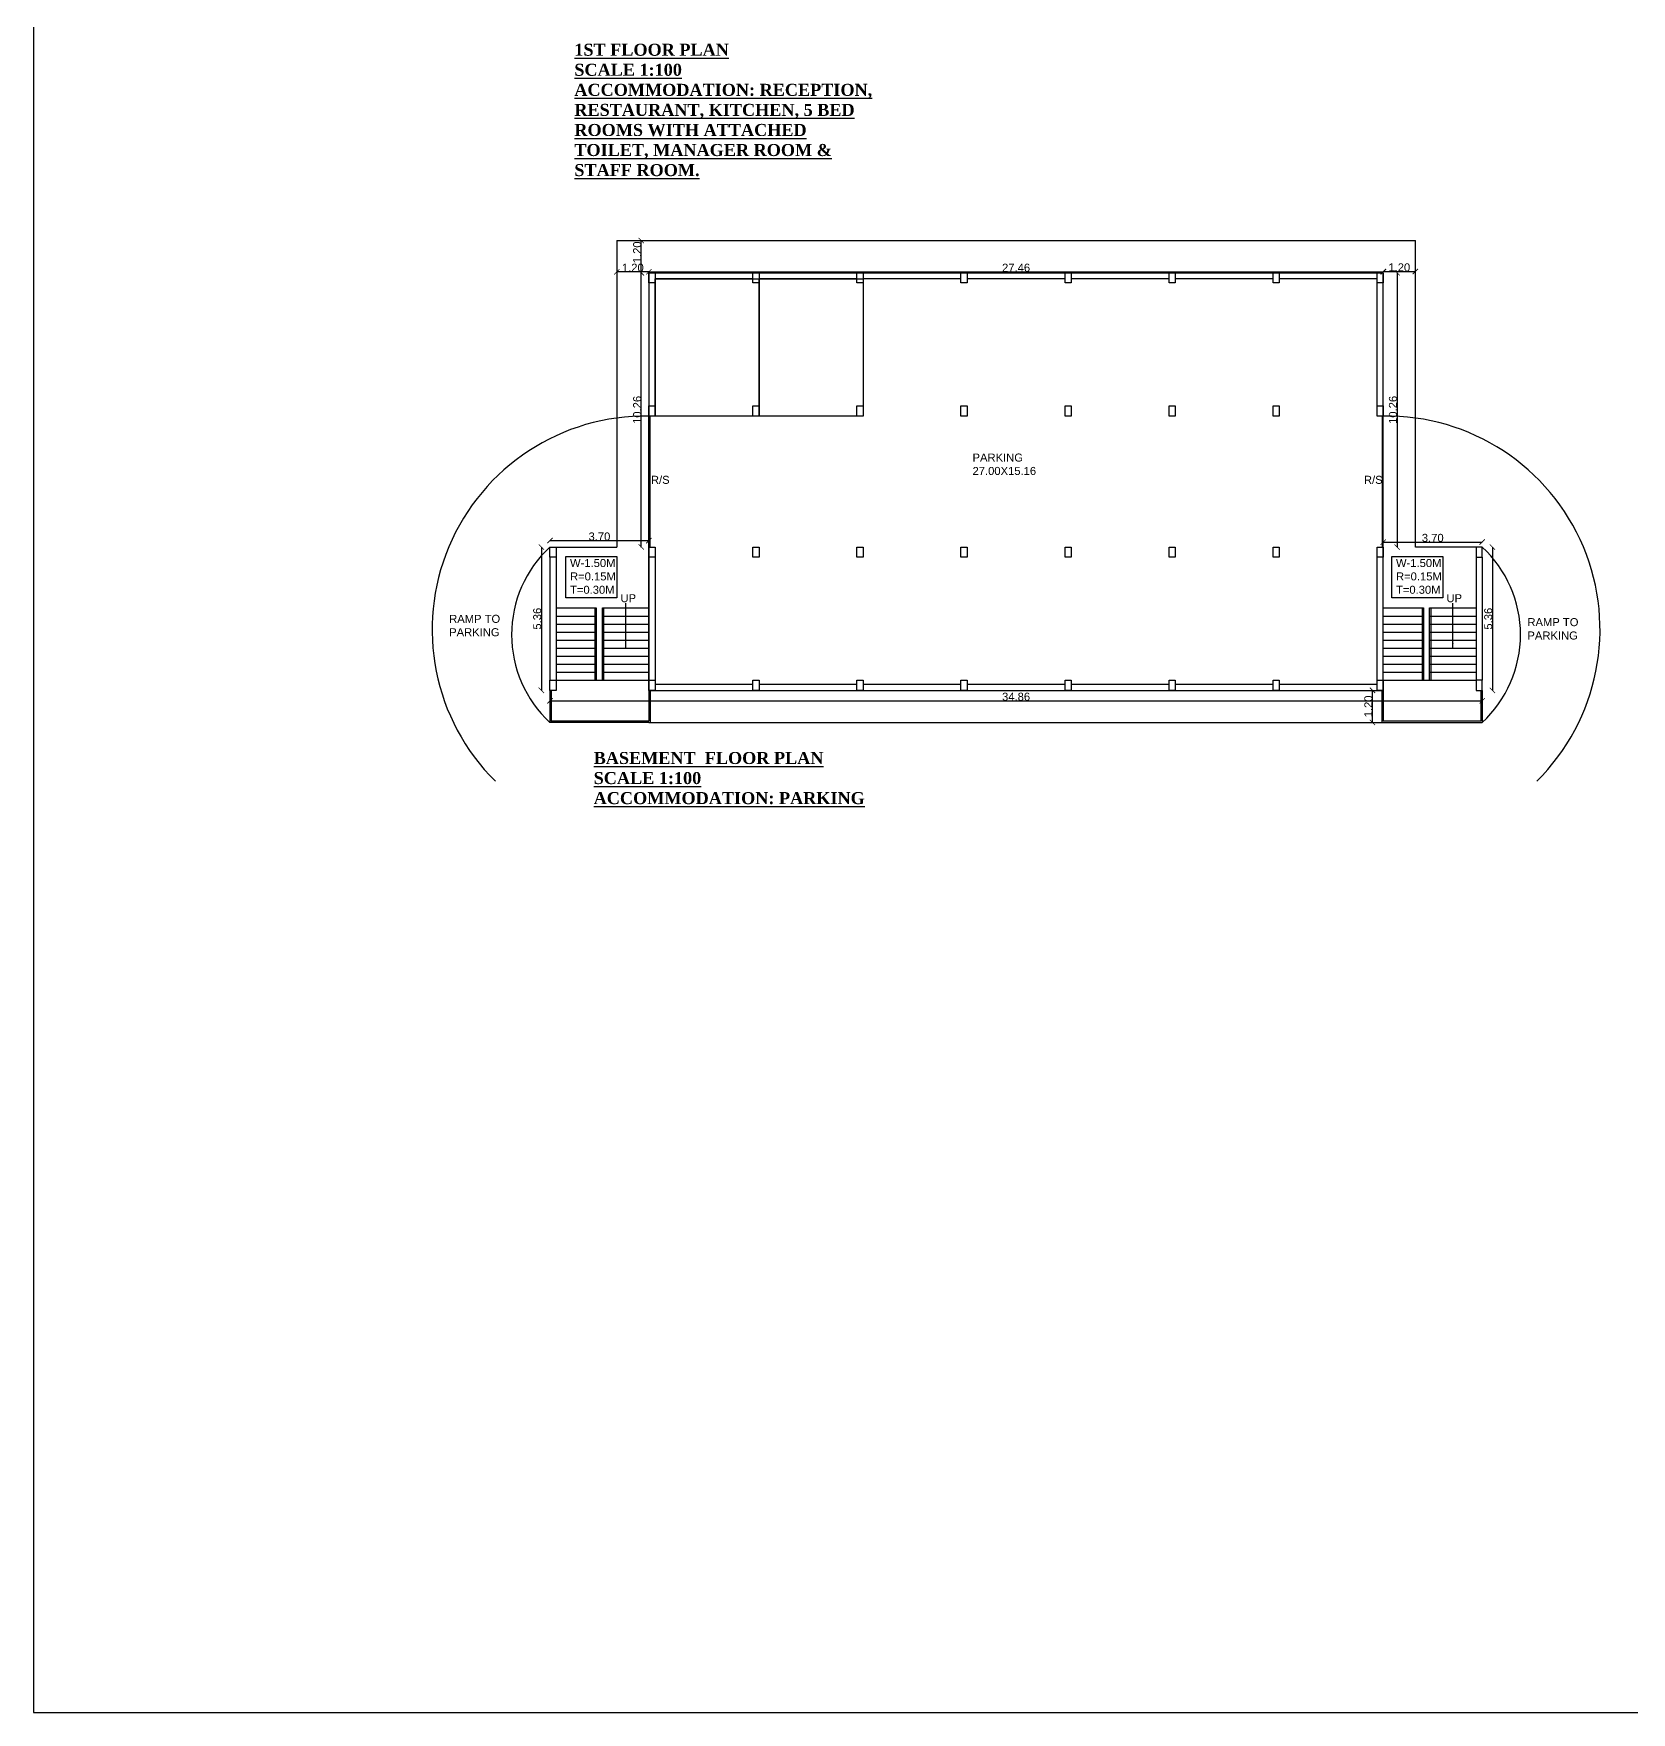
# Model space of a CAD drawing. Header units: metres. Extents: x 0 to 242, y 0 to 134.
# Drawn here: x 0 to 59.7, y 0 to 62.8 of the extents above; entities that cross this region are included whole.
import ezdxf

# ---------------------------------------------------------------- set-up
doc = ezdxf.new("R2010")
doc.units = ezdxf.units.M
doc.header["$MEASUREMENT"] = 0
doc.layers.add('OPEN_PARKING', color=7, linetype='Continuous')
doc.layers.add('SPECIAL_PARKING', color=7, linetype='Continuous')
doc.styles.get("Standard").update_dxf_attribs({"font": 'arial.ttf'})
doc.styles.add('STYLUSBT', font='arial.ttf')
doc.dimstyles.get("Standard").update_dxf_attribs({"dimtxt": 0.18, "dimasz": 0.18, "dimexe": 0.18, "dimexo": 0.0625, "dimgap": 0.09, "dimtad": 0, "dimtih": 1, "dimtoh": 1, "dimdec": 4, "dimzin": 0, "dimdsep": 46, "dimtxsty": 'Standard', "dimcen": 0.09, "dimadec": 0, "dimazin": 0, "dimtfac": 1, "dimtdec": 4, "dimtofl": 0, "dimtmove": 0, "dimatfit": 3, "dimfxl": 1, "dimtolj": 1, "dimtzin": 0, "dimarcsym": 0})
doc.dimstyles.new('STANDARD$0', dxfattribs={"dimtxt": 0.3, "dimasz": 0.2, "dimexe": 0.0625, "dimexo": 1, "dimgap": 0, "dimtad": 1, "dimtoh": 1, "dimzin": 0, "dimdsep": 46, "dimtxsty": 'STYLUSBT', "dimblk": 'ARCHTICK', "dimcen": 0.09375, "dimse1": 1, "dimse2": 1, "dimadec": 0, "dimazin": 0, "dimtfac": 1, "dimtofl": 0, "dimtmove": 2, "dimatfit": 3, "dimldrblk": 'ARCHTICK', "dimfxl": 1, "dimtolj": 1, "dimtzin": 0, "dimarcsym": 0})

# ---------------------------------------------------------------- blocks, each defined once
blk = doc.blocks.new('_ArchTick')
at = {"color": 0, "linetype": 'ByBlock', "const_width": 0.15}
blk.add_lwpolyline([(-0.5, -0.5), (0.5, 0.5)], dxfattribs=at)
blk = doc.blocks.new('*D90')
at = {"color": 0, "lineweight": -2, "transparency": 16777216}
blk.add_line((23.008, 53.882), (50.468, 53.882), dxfattribs=at)
at = {"layer": 'DEFPOINTS', "color": 0, "transparency": 16777216}
for p in [(23.008, 53.849), (50.468, 53.882), (50.468, 53.849)]:
    blk.add_point(p, dxfattribs=at)
at = {"color": 0, "lineweight": -2, "transparency": 16777216, "xscale": 0.2, "yscale": 0.2, "zscale": 0.2, "rotation": 180}
blk.add_blockref('_ArchTick', (23.008, 53.882), dxfattribs=at)
at = {"color": 0, "lineweight": -2, "transparency": 16777216, "xscale": 0.2, "yscale": 0.2, "zscale": 0.2}
blk.add_blockref('_ArchTick', (50.468, 53.882), dxfattribs=at)
at = {"color": 0, "transparency": 16777216, "insert": (36.738, 54.035), "char_height": 0.3, "attachment_point": 5, "style": 'STYLUSBT'}
blk.add_mtext('\\A1;27.46', dxfattribs=at)
blk = doc.blocks.new('*D91')
at = {"color": 0, "lineweight": -2, "transparency": 16777216}
blk.add_line((22.723, 43.589), (22.723, 53.849), dxfattribs=at)
at = {"layer": 'DEFPOINTS', "color": 0, "transparency": 16777216}
for p in [(22.723, 53.849), (23.008, 53.849), (23.008, 43.589)]:
    blk.add_point(p, dxfattribs=at)
at = {"color": 0, "lineweight": -2, "transparency": 16777216, "xscale": 0.2, "yscale": 0.2, "zscale": 0.2}
for p, rotation in [((22.723, 53.849), 90), ((22.723, 43.589), 270)]:
    blk.add_blockref('_ArchTick', p, dxfattribs=dict(at, rotation=rotation))
at = {"color": 0, "transparency": 16777216, "insert": (22.57, 48.719), "char_height": 0.3, "attachment_point": 5, "rotation": 90, "style": 'STYLUSBT'}
blk.add_mtext('\\A1;10.26', dxfattribs=at)
blk = doc.blocks.new('*D92')
at = {"color": 0, "lineweight": -2, "transparency": 16777216}
blk.add_line((19.308, 43.83), (23.008, 43.83), dxfattribs=at)
at = {"layer": 'DEFPOINTS', "color": 0, "transparency": 16777216}
for p in [(19.308, 43.589), (23.008, 43.83), (23.008, 43.589)]:
    blk.add_point(p, dxfattribs=at)
at = {"color": 0, "lineweight": -2, "transparency": 16777216, "xscale": 0.2, "yscale": 0.2, "zscale": 0.2, "rotation": 180}
blk.add_blockref('_ArchTick', (19.308, 43.83), dxfattribs=at)
at = {"color": 0, "lineweight": -2, "transparency": 16777216, "xscale": 0.2, "yscale": 0.2, "zscale": 0.2}
blk.add_blockref('_ArchTick', (23.008, 43.83), dxfattribs=at)
at = {"color": 0, "transparency": 16777216, "insert": (21.158, 43.983), "char_height": 0.3, "attachment_point": 5, "style": 'STYLUSBT'}
blk.add_mtext('\\A1;3.70', dxfattribs=at)
blk = doc.blocks.new('*D32')
at = {"color": 0, "lineweight": -2, "transparency": 16777216}
blk.add_line((18.986, 43.589), (18.986, 38.229), dxfattribs=at)
at = {"layer": 'DEFPOINTS', "color": 0, "transparency": 16777216}
for p in [(19.308, 43.589), (18.986, 38.229), (19.308, 38.229)]:
    blk.add_point(p, dxfattribs=at)
at = {"color": 0, "lineweight": -2, "transparency": 16777216, "xscale": 0.2, "yscale": 0.2, "zscale": 0.2}
for p, rotation in [((18.986, 43.589), 90), ((18.986, 38.229), 270)]:
    blk.add_blockref('_ArchTick', p, dxfattribs=dict(at, rotation=rotation))
at = {"color": 0, "transparency": 16777216, "insert": (18.833, 40.909), "char_height": 0.3, "attachment_point": 5, "rotation": 90, "style": 'STYLUSBT'}
blk.add_mtext('\\A1;5.36', dxfattribs=at)
blk = doc.blocks.new('*D93')
at = {"color": 0, "lineweight": -2, "transparency": 16777216}
blk.add_line((50.985, 53.849), (50.985, 43.589), dxfattribs=at)
at = {"layer": 'DEFPOINTS', "color": 0, "transparency": 16777216}
for p in [(50.468, 53.849), (50.468, 43.589), (50.985, 43.589)]:
    blk.add_point(p, dxfattribs=at)
at = {"color": 0, "lineweight": -2, "transparency": 16777216, "xscale": 0.2, "yscale": 0.2, "zscale": 0.2}
for p, rotation in [((50.985, 53.849), 90), ((50.985, 43.589), 270)]:
    blk.add_blockref('_ArchTick', p, dxfattribs=dict(at, rotation=rotation))
at = {"color": 0, "transparency": 16777216, "insert": (50.832, 48.719), "char_height": 0.3, "attachment_point": 5, "rotation": 90, "style": 'STYLUSBT'}
blk.add_mtext('\\A1;10.26', dxfattribs=at)
blk = doc.blocks.new('*D94')
at = {"color": 0, "lineweight": -2, "transparency": 16777216}
blk.add_line((50.468, 43.777), (54.168, 43.777), dxfattribs=at)
at = {"layer": 'DEFPOINTS', "color": 0, "transparency": 16777216}
for p in [(50.468, 43.589), (54.168, 43.777), (54.168, 43.589)]:
    blk.add_point(p, dxfattribs=at)
at = {"color": 0, "lineweight": -2, "transparency": 16777216, "xscale": 0.2, "yscale": 0.2, "zscale": 0.2, "rotation": 180}
blk.add_blockref('_ArchTick', (50.468, 43.777), dxfattribs=at)
at = {"color": 0, "lineweight": -2, "transparency": 16777216, "xscale": 0.2, "yscale": 0.2, "zscale": 0.2}
blk.add_blockref('_ArchTick', (54.168, 43.777), dxfattribs=at)
at = {"color": 0, "transparency": 16777216, "insert": (52.318, 43.93), "char_height": 0.3, "attachment_point": 5, "style": 'STYLUSBT'}
blk.add_mtext('\\A1;3.70', dxfattribs=at)
blk = doc.blocks.new('*D95')
at = {"color": 0, "lineweight": -2, "transparency": 16777216}
blk.add_line((54.548, 43.589), (54.548, 38.229), dxfattribs=at)
at = {"layer": 'DEFPOINTS', "color": 0, "transparency": 16777216}
for p in [(54.168, 43.589), (54.168, 38.229), (54.548, 38.229)]:
    blk.add_point(p, dxfattribs=at)
at = {"color": 0, "lineweight": -2, "transparency": 16777216, "xscale": 0.2, "yscale": 0.2, "zscale": 0.2}
for p, rotation in [((54.548, 43.589), 90), ((54.548, 38.229), 270)]:
    blk.add_blockref('_ArchTick', p, dxfattribs=dict(at, rotation=rotation))
at = {"color": 0, "transparency": 16777216, "insert": (54.395, 40.909), "char_height": 0.3, "attachment_point": 5, "rotation": 90, "style": 'STYLUSBT'}
blk.add_mtext('\\A1;5.36', dxfattribs=at)
blk = doc.blocks.new('*D54')
at = {"color": 0, "lineweight": -2, "transparency": 16777216}
blk.add_line((19.308, 37.836), (54.168, 37.836), dxfattribs=at)
at = {"layer": 'DEFPOINTS', "color": 0, "transparency": 16777216}
for p in [(19.308, 38.229), (54.168, 38.229), (54.168, 37.836)]:
    blk.add_point(p, dxfattribs=at)
at = {"color": 0, "lineweight": -2, "transparency": 16777216, "xscale": 0.2, "yscale": 0.2, "zscale": 0.2, "rotation": 180}
blk.add_blockref('_ArchTick', (19.308, 37.836), dxfattribs=at)
at = {"color": 0, "lineweight": -2, "transparency": 16777216, "xscale": 0.2, "yscale": 0.2, "zscale": 0.2}
blk.add_blockref('_ArchTick', (54.168, 37.836), dxfattribs=at)
at = {"color": 0, "transparency": 16777216, "insert": (36.738, 37.989), "char_height": 0.3, "attachment_point": 5, "style": 'STYLUSBT'}
blk.add_mtext('\\A1;34.86', dxfattribs=at)
blk = doc.blocks.new('*D55')
at = {"color": 0, "lineweight": -2, "transparency": 16777216}
blk.add_line((22.723, 53.849), (22.723, 55.049), dxfattribs=at)
at = {"layer": 'DEFPOINTS', "color": 0, "transparency": 16777216}
for p in [(22.723, 55.049), (23.008, 55.049), (23.008, 53.849)]:
    blk.add_point(p, dxfattribs=at)
at = {"color": 0, "lineweight": -2, "transparency": 16777216, "xscale": 0.2, "yscale": 0.2, "zscale": 0.2}
for p, rotation in [((22.723, 55.049), 90), ((22.723, 53.849), 270)]:
    blk.add_blockref('_ArchTick', p, dxfattribs=dict(at, rotation=rotation))
at = {"color": 0, "transparency": 16777216, "insert": (22.57, 54.611), "char_height": 0.3, "attachment_point": 5, "rotation": 90, "style": 'STYLUSBT'}
blk.add_mtext('\\A1;1.20', dxfattribs=at)
blk = doc.blocks.new('*D56')
at = {"color": 0, "lineweight": -2, "transparency": 16777216}
blk.add_line((23.008, 53.882), (21.808, 53.882), dxfattribs=at)
at = {"layer": 'DEFPOINTS', "color": 0, "transparency": 16777216}
for p in [(21.808, 53.882), (21.808, 53.849), (23.008, 53.849)]:
    blk.add_point(p, dxfattribs=at)
at = {"color": 0, "lineweight": -2, "transparency": 16777216, "xscale": 0.2, "yscale": 0.2, "zscale": 0.2}
for p, rotation in [((21.808, 53.882), 180.0000000000061), ((23.008, 53.882), 6.0751e-12)]:
    blk.add_blockref('_ArchTick', p, dxfattribs=dict(at, rotation=rotation))
at = {"color": 0, "transparency": 16777216, "insert": (22.408, 54.035), "char_height": 0.3, "attachment_point": 5, "style": 'STYLUSBT'}
blk.add_mtext('\\A1;1.20', dxfattribs=at)
blk = doc.blocks.new('*D57')
at = {"color": 0, "lineweight": -2, "transparency": 16777216}
blk.add_line((50.468, 53.895), (51.668, 53.895), dxfattribs=at)
at = {"layer": 'DEFPOINTS', "color": 0, "transparency": 16777216}
for p in [(50.468, 53.882), (51.668, 53.895), (51.668, 53.882)]:
    blk.add_point(p, dxfattribs=at)
at = {"color": 0, "lineweight": -2, "transparency": 16777216, "xscale": 0.2, "yscale": 0.2, "zscale": 0.2, "rotation": 180}
blk.add_blockref('_ArchTick', (50.468, 53.895), dxfattribs=at)
at = {"color": 0, "lineweight": -2, "transparency": 16777216, "xscale": 0.2, "yscale": 0.2, "zscale": 0.2}
blk.add_blockref('_ArchTick', (51.668, 53.895), dxfattribs=at)
at = {"color": 0, "transparency": 16777216, "insert": (51.068, 54.048), "char_height": 0.3, "attachment_point": 5, "style": 'STYLUSBT'}
blk.add_mtext('\\A1;1.20', dxfattribs=at)
blk = doc.blocks.new('*D58')
at = {"color": 0, "lineweight": -2, "transparency": 16777216}
blk.add_line((50.065, 37.029), (50.065, 38.229), dxfattribs=at)
at = {"layer": 'DEFPOINTS', "color": 0, "transparency": 16777216}
for p in [(50.065, 38.229), (50.418, 38.229), (50.418, 37.029)]:
    blk.add_point(p, dxfattribs=at)
at = {"color": 0, "lineweight": -2, "transparency": 16777216, "xscale": 0.2, "yscale": 0.2, "zscale": 0.2}
for p, rotation in [((50.065, 38.229), 90), ((50.065, 37.029), 270)]:
    blk.add_blockref('_ArchTick', p, dxfattribs=dict(at, rotation=rotation))
at = {"color": 0, "transparency": 16777216, "insert": (49.912, 37.629), "char_height": 0.3, "attachment_point": 5, "rotation": 90, "style": 'STYLUSBT'}
blk.add_mtext('\\A1;1.20', dxfattribs=at)

msp = doc.modelspace()

# ---------------------------------------------------------------- linework, layer by layer
at = {"color": 7, "ltscale": 0.01}
for p, q in [((21.808, 55.049), (51.668, 55.049)), ((21.808, 55.049), (21.808, 43.589)), ((51.668, 43.589), (51.668, 55.049)), ((23.008, 37.029), (50.468, 37.029))]:
    msp.add_line(p, q, dxfattribs=at)
at = {"color": 7}
for p, q in [((23.008, 53.469), (23.008, 48.869)), ((23.238, 53.849), (26.898, 53.849)), ((27.128, 53.849), (30.788, 53.849)), ((31.018, 53.849), (34.678, 53.849)), ((34.908, 53.849), (38.568, 53.849)), ((38.798, 53.849), (42.458, 53.849)), ((42.688, 53.849), (46.348, 53.849)), ((46.578, 53.849), (50.238, 53.849)), ((50.468, 48.869), (50.468, 53.469)), ((23.008, 43.589), (23.008, 48.489)), ((23.043, 48.489), (23.043, 43.589)), ((50.433, 48.489), (50.433, 43.589)), ((50.468, 43.589), (50.468, 48.489)), ((19.538, 43.589), (21.808, 43.589)), ((53.938, 43.589), (51.668, 43.589)), ((19.308, 43.209), (19.308, 38.609)), ((19.538, 43.209), (19.538, 38.609)), ((23.008, 38.609), (23.008, 43.209)), ((50.468, 38.609), (50.468, 43.209)), ((53.938, 43.209), (53.938, 38.609)), ((54.168, 43.209), (54.168, 38.609)), ((19.538, 41.309), (21.038, 41.309)), ((19.538, 41.009), (21.038, 41.009)), ((20.988, 41.309), (20.988, 38.609)), ((21.038, 41.309), (21.038, 38.609)), ((21.273, 38.609), (21.273, 41.309)), ((21.273, 41.309), (23.008, 41.309)), ((21.273, 41.009), (23.008, 41.009)), ((21.323, 38.609), (21.323, 41.309)), ((50.468, 41.309), (51.968, 41.309)), ((50.468, 41.009), (51.968, 41.009)), ((51.918, 41.309), (51.918, 38.609)), ((51.968, 41.309), (51.968, 38.609)), ((52.203, 38.609), (52.203, 41.309)), ((52.203, 41.309), (53.938, 41.309)), ((52.203, 41.009), (53.938, 41.009)), ((52.253, 38.609), (52.253, 41.309)), ((19.538, 40.709), (21.038, 40.709)), ((19.538, 40.409), (21.038, 40.409)), ((21.273, 40.709), (23.008, 40.709)), ((21.273, 40.409), (23.008, 40.409)), ((50.468, 40.709), (51.968, 40.709)), ((50.468, 40.409), (51.968, 40.409)), ((52.203, 40.709), (53.938, 40.709)), ((52.203, 40.409), (53.938, 40.409)), ((19.538, 40.109), (21.038, 40.109)), ((19.538, 39.809), (21.038, 39.809)), ((21.273, 40.109), (23.008, 40.109)), ((21.273, 39.809), (23.008, 39.809)), ((50.468, 40.109), (51.968, 40.109)), ((50.468, 39.809), (51.968, 39.809)), ((52.203, 40.109), (53.938, 40.109)), ((52.203, 39.809), (53.938, 39.809)), ((19.538, 39.509), (21.038, 39.509)), ((19.538, 39.209), (21.038, 39.209)), ((21.273, 39.509), (23.008, 39.509)), ((21.273, 39.209), (23.008, 39.209)), ((50.468, 39.509), (51.968, 39.509)), ((50.468, 39.209), (51.968, 39.209)), ((52.203, 39.509), (53.938, 39.509)), ((52.203, 39.209), (53.938, 39.209)), ((19.538, 38.909), (21.038, 38.909)), ((19.538, 38.609), (23.008, 38.609)), ((21.273, 38.909), (23.008, 38.909)), ((50.468, 38.909), (51.968, 38.909)), ((50.468, 38.609), (53.938, 38.609)), ((52.203, 38.909), (53.938, 38.909)), ((19.308, 38.229), (19.308, 37.029)), ((19.358, 38.229), (19.358, 37.079)), ((23.008, 38.229), (23.008, 37.079)), ((23.058, 38.229), (23.058, 37.029)), ((23.238, 38.229), (26.898, 38.229)), ((27.128, 38.229), (30.788, 38.229)), ((31.018, 38.229), (34.678, 38.229)), ((34.908, 38.229), (38.568, 38.229)), ((38.798, 38.229), (42.458, 38.229)), ((42.688, 38.229), (46.348, 38.229)), ((46.578, 38.229), (50.238, 38.229)), ((50.418, 38.229), (50.418, 37.029)), ((50.468, 38.229), (50.468, 37.079)), ((54.118, 38.229), (54.118, 37.079)), ((54.168, 38.229), (54.168, 37.029)), ((54.168, 38.229), (54.168, 37.029)), ((23.008, 37.079), (19.358, 37.079)), ((54.118, 37.079), (50.468, 37.079)), ((23.008, 37.029), (19.308, 37.029)), ((50.468, 37.029), (54.168, 37.029))]:
    msp.add_line(p, q, dxfattribs=at)
msp.add_lwpolyline([(0, 0), (242.046, 0), (242.046, 134.244), (0, 134.244)], close=True)
for points in [[(23.008, 53.849), (23.238, 53.849), (23.238, 53.469), (23.008, 53.469)], [(23.008, 38.229), (50.468, 38.229), (50.468, 53.849), (23.008, 53.849)], [(26.898, 53.849), (27.128, 53.849), (27.128, 53.469), (26.898, 53.469)], [(30.788, 53.849), (31.018, 53.849), (31.018, 53.469), (30.788, 53.469)], [(34.678, 53.849), (34.908, 53.849), (34.908, 53.469), (34.678, 53.469)], [(38.568, 53.849), (38.798, 53.849), (38.798, 53.469), (38.568, 53.469)], [(42.458, 53.849), (42.688, 53.849), (42.688, 53.469), (42.458, 53.469)], [(46.348, 53.849), (46.578, 53.849), (46.578, 53.469), (46.348, 53.469)], [(50.238, 53.849), (50.468, 53.849), (50.468, 53.469), (50.238, 53.469)], [(23.008, 48.869), (23.238, 48.869), (23.238, 48.489), (23.008, 48.489)], [(26.898, 48.869), (27.128, 48.869), (27.128, 48.489), (26.898, 48.489)], [(30.788, 48.869), (31.018, 48.869), (31.018, 48.489), (30.788, 48.489)], [(34.678, 48.869), (34.908, 48.869), (34.908, 48.489), (34.678, 48.489)], [(38.568, 48.869), (38.798, 48.869), (38.798, 48.489), (38.568, 48.489)], [(42.458, 48.869), (42.688, 48.869), (42.688, 48.489), (42.458, 48.489)], [(46.348, 48.869), (46.578, 48.869), (46.578, 48.489), (46.348, 48.489)], [(50.238, 48.869), (50.468, 48.869), (50.468, 48.489), (50.238, 48.489)], [(19.308, 43.589), (19.538, 43.589), (19.538, 43.209), (19.308, 43.209)], [(23.008, 43.589), (23.238, 43.589), (23.238, 43.209), (23.008, 43.209)], [(26.898, 43.589), (27.128, 43.589), (27.128, 43.209), (26.898, 43.209)], [(30.788, 43.589), (31.018, 43.589), (31.018, 43.209), (30.788, 43.209)], [(34.678, 43.589), (34.908, 43.589), (34.908, 43.209), (34.678, 43.209)], [(38.568, 43.589), (38.798, 43.589), (38.798, 43.209), (38.568, 43.209)], [(42.458, 43.589), (42.688, 43.589), (42.688, 43.209), (42.458, 43.209)], [(46.348, 43.589), (46.578, 43.589), (46.578, 43.209), (46.348, 43.209)], [(50.238, 43.589), (50.468, 43.589), (50.468, 43.209), (50.238, 43.209)], [(54.168, 43.589), (53.938, 43.589), (53.938, 43.209), (54.168, 43.209)], [(19.898, 43.235), (21.815, 43.235), (21.815, 41.686), (19.898, 41.686)], [(50.783, 43.235), (52.701, 43.235), (52.701, 41.686), (50.783, 41.686)], [(19.308, 38.609), (19.538, 38.609), (19.538, 38.229), (19.308, 38.229)], [(23.008, 38.609), (23.238, 38.609), (23.238, 38.229), (23.008, 38.229)], [(26.898, 38.609), (27.128, 38.609), (27.128, 38.229), (26.898, 38.229)], [(30.788, 38.609), (31.018, 38.609), (31.018, 38.229), (30.788, 38.229)], [(34.678, 38.609), (34.908, 38.609), (34.908, 38.229), (34.678, 38.229)], [(38.568, 38.609), (38.798, 38.609), (38.798, 38.229), (38.568, 38.229)], [(42.458, 38.609), (42.688, 38.609), (42.688, 38.229), (42.458, 38.229)], [(46.348, 38.609), (46.578, 38.609), (46.578, 38.229), (46.348, 38.229)], [(50.238, 38.609), (50.468, 38.609), (50.468, 38.229), (50.238, 38.229)], [(54.168, 38.609), (53.938, 38.609), (53.938, 38.229), (54.168, 38.229)]]:
    msp.add_lwpolyline(points, close=True, dxfattribs=at)
for points in [[(26.898, 53.619), (23.238, 53.619), (23.238, 48.489)], [(30.788, 53.619), (27.128, 53.619)], [(34.678, 53.619), (31.018, 53.619)], [(38.568, 53.619), (34.908, 53.619)], [(42.458, 53.619), (38.798, 53.619)], [(46.348, 53.619), (42.688, 53.619)], [(50.238, 48.489), (50.238, 53.619), (46.578, 53.619)], [(23.238, 43.589), (23.238, 38.459), (26.898, 38.459)], [(46.578, 38.459), (50.238, 38.459), (50.238, 43.589)], [(27.128, 38.459), (30.788, 38.459)], [(31.018, 38.459), (34.678, 38.459)], [(34.908, 38.459), (38.568, 38.459)], [(38.798, 38.459), (42.458, 38.459)], [(42.688, 38.459), (46.348, 38.459)]]:
    msp.add_lwpolyline(points, dxfattribs=at)
for centre, radius, start, end in [((22.888, 40.503), 7.986, 89.13877, 225.28825), ((50.588, 40.503), 7.986, 314.71175, 90.86123), ((22.346, 40.309), 4.471, 132.80978, 227.19022), ((51.13, 40.309), 4.471, 312.80978, 47.19022)]:
    msp.add_arc(centre, radius, start, end, dxfattribs=at)
at = {"layer": 'OPEN_PARKING'}
msp.add_lwpolyline([(23.008, 38.229), (50.468, 38.229), (50.468, 53.849), (23.008, 53.849)], close=True, dxfattribs=at)
at = {"layer": 'SPECIAL_PARKING'}
for points in [[(27.128, 48.489), (23.238, 48.489), (23.238, 53.619), (27.128, 53.619)], [(31.018, 48.489), (27.128, 48.489), (27.128, 53.619), (31.018, 53.619)]]:
    msp.add_lwpolyline(points, close=True, dxfattribs=at)

# ---------------------------------------------------------------- texts
at = {"color": 7, "ltscale": 0.1, "insert": (20.22, 62.415), "char_height": 0.45, "attachment_point": 1}
msp.add_mtext_dynamic_manual_height_columns('{\\fTimes New Roman|b1|i0|c0|p18;\\L\\C256;1ST FLOOR PLAN\\PSCALE 1:100\\PACCOMMODATION: RECEPTION, RESTAURANT, KITCHEN, 5 BED ROOMS WITH ATTACHED TOILET, MANAGER ROOM & STAFF ROOM.}', width=11.45655, gutter_width=0.95, heights=[0], dxfattribs=at)
at = {"color": 7, "char_height": 0.3, "attachment_point": 1}
for s, width, heights, insert in [('PARKING\\P27.00X15.16', 6.30835, [1.501], (35.11, 47.085)), ('R/S', 1.00778, [0.51], (23.085, 46.253)), ('R/S', 1.00778, [0.51], (49.746, 46.253)), ('W-1.50M\\PR=0.15M\\PT=0.30M', 2.67161, [1.31], (20.059, 43.141)), ('W-1.50M\\PR=0.15M\\PT=0.30M', 2.67161, [1.31], (50.944, 43.141)), ('UP', 1.00778, [0.51], (21.946, 41.826)), ('UP', 1.00778, [0.51], (52.832, 41.826)), ('RAMP TO PARKING', 2.55033, [1.501], (15.539, 41.053)), ('RAMP TO PARKING', 2.55033, [1.501], (55.858, 40.93))]:
    msp.add_mtext_dynamic_manual_height_columns(s, width=width, gutter_width=12.5, heights=heights, dxfattribs=dict(at, insert=insert))
at = {"ltscale": 0.1, "insert": (20.943, 35.924), "char_height": 0.45, "attachment_point": 1}
msp.add_mtext_dynamic_manual_height_columns('{\\fTimes New Roman|b1|i0|c0|p18;\\L\\C256;BASEMENT  FLOOR PLAN\\PSCALE 1:100\\PACCOMMODATION: PARKING}', width=11.45655, gutter_width=0.95, heights=[0], dxfattribs=at)

# ---------------------------------------------------------------- dimensions: what is measured, and where the dimension line sits
at = {"color": 7}
dim = msp.add_linear_dim(base=(22.723, 55.049), p1=(23.008, 53.849), p2=(23.008, 55.049), angle=90, dimstyle='STANDARD$0', dxfattribs=at)
dim.commit()
dim.dimension.update_dxf_attribs({"geometry": '*D55', "text_midpoint": (22.57, 54.611), "dimtype": 161})
for p1, p2, distance, picture, middle in [((23.008, 53.849), (21.808, 53.849), -0.033, '*D56', (22.408, 54.035)), ((23.008, 53.849), (50.468, 53.849), 0.033, '*D90', (36.738, 54.035)), ((50.468, 53.882), (51.668, 53.882), 0.013, '*D57', (51.068, 54.048)), ((23.008, 43.589), (23.008, 53.849), 0.285, '*D91', (22.57, 48.719)), ((50.468, 53.849), (50.468, 43.589), 0.517, '*D93', (50.832, 48.719)), ((19.308, 43.589), (23.008, 43.589), 0.241, '*D92', (21.158, 43.983)), ((50.468, 43.589), (54.168, 43.589), 0.188, '*D94', (52.318, 43.93)), ((19.308, 43.589), (19.308, 38.229), -0.322, '*D32', (18.833, 40.909)), ((54.168, 43.589), (54.168, 38.229), 0.38, '*D95', (54.395, 40.909)), ((50.418, 37.029), (50.418, 38.229), 0.353, '*D58', (49.912, 37.629)), ((19.308, 38.229), (54.168, 38.229), -0.393, '*D54', (36.738, 37.989))]:
    dim = msp.add_aligned_dim(p1=p1, p2=p2, distance=distance, dimstyle='STANDARD$0', dxfattribs=at)
    dim.commit()
    dim.dimension.update_dxf_attribs({"geometry": picture, "text_midpoint": middle})

# ---------------------------------------------------------------- leaders
for points in [[(22.14, 39.809), (22.14, 41.485)], [(53.07, 39.809), (53.07, 41.485)]]:
    msp.add_leader(points, dimstyle='Standard', override={"dimgap": 0.09, "dimtad": 0}, dxfattribs=at)

doc.saveas('drawing.dxf')
